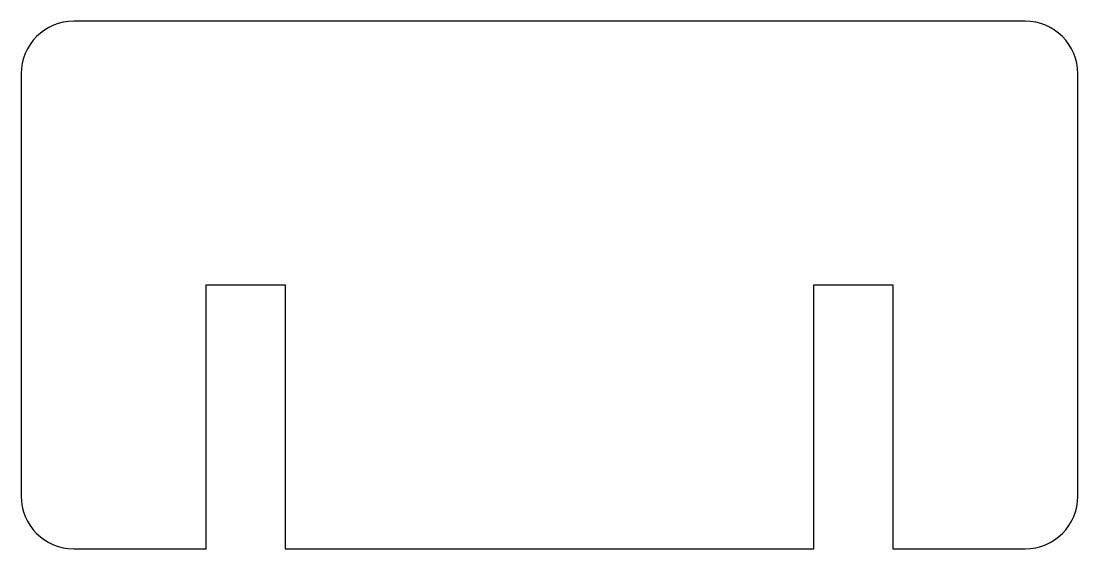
# Model space of a CAD drawing. Extents: x -22.1 to 17.9, y -9.8 to 10.2.
import ezdxf

# ---------------------------------------------------------------- set-up
doc = ezdxf.new("R2010")
doc.units = 0
doc.layers.get('0').update_dxf_attribs({"linetype": 'CONTINUOUS'})

msp = doc.modelspace()

# ---------------------------------------------------------------- linework, layer by layer
at = {"color": 7, "linetype": 'CONTINUOUS'}
for p, q in [((15.902, 10.21), (-20.098, 10.21)), ((-22.098, 8.21), (-22.098, -7.79)), ((17.902, -7.79), (17.902, 8.21)), ((-15.098, -9.79), (-15.098, 0.21)), ((-15.098, 0.21), (-12.098, 0.21)), ((-12.098, 0.21), (-12.098, -9.79)), ((7.902, -9.79), (7.902, 0.21)), ((7.902, 0.21), (10.902, 0.21)), ((10.902, 0.21), (10.902, -9.79)), ((-20.098, -9.79), (-15.098, -9.79)), ((-12.098, -9.79), (7.902, -9.79)), ((10.902, -9.79), (15.902, -9.79))]:
    msp.add_line(p, q, dxfattribs=at)
for centre, start, end in [((-20.098, 8.21), 90, 180), ((15.902, 8.21), 0, 90), ((-20.098, -7.79), 180, 270), ((15.902, -7.79), 270, 0)]:
    msp.add_arc(centre, 2, start, end, dxfattribs=at)

doc.saveas('drawing.dxf')
